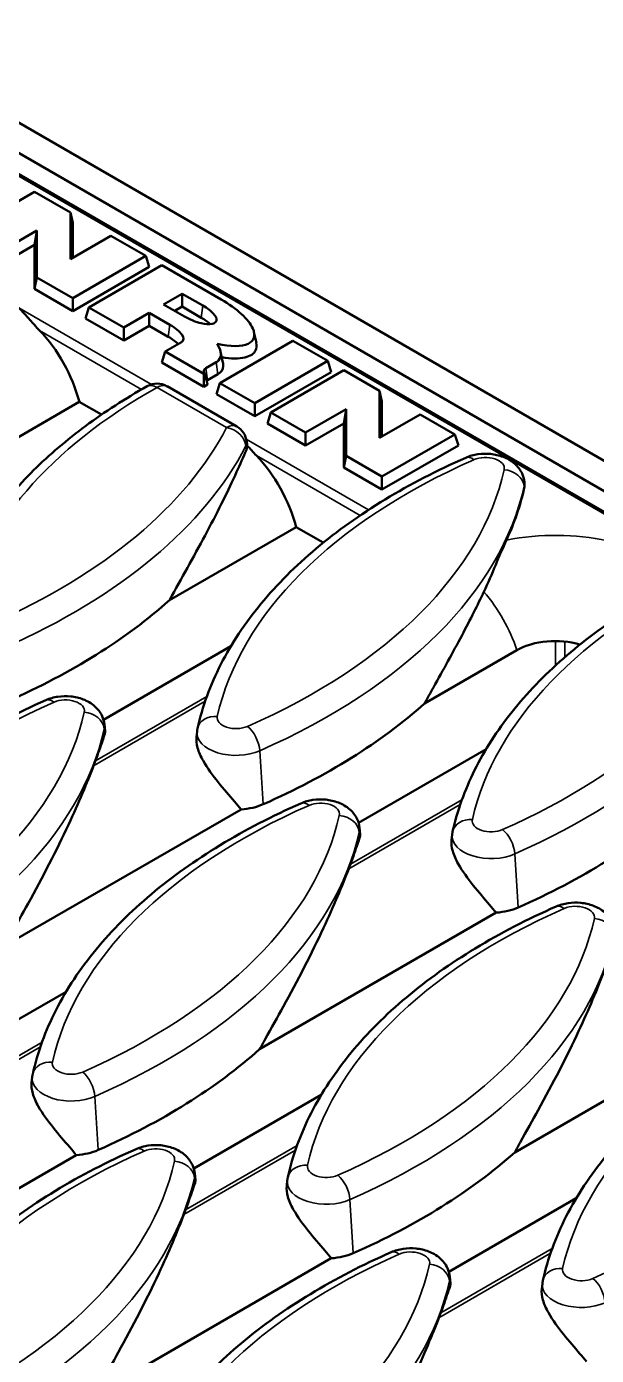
# Model space of a CAD drawing. Header units: millimetres. Extents: x 0 to 1485, y 0 to 1050.
# Drawn here: x 281.49 to 302.6, y 160.97 to 210.19 of the extents above; entities that cross this region are included whole.
import ezdxf

# ---------------------------------------------------------------- set-up
doc = ezdxf.new("R2010")
doc.units = ezdxf.units.MM
doc.header["$LTSCALE"] = 2.5
doc.layers.add('Sichtbar (ISO)', color=7, linetype='Continuous', lineweight=50)
doc.layers.add('Sichtbar schmal (ISO)', color=7, linetype='Continuous', lineweight=35)

msp = doc.modelspace()

# ---------------------------------------------------------------- linework, layer by layer
at = {"layer": 'Sichtbar (ISO)'}
for p, q in [((89.061, 317.555), (444.382, 112.41)), ((88.089, 316.993), (443.41, 111.848)), ((271.953, 210.07), (306.547, 190.098)), ((279.079, 202.51), (281.783, 204.071)), ((281.783, 204.071), (283.109, 203.305)), ((283.197, 202.918), (283.109, 203.305)), ((283.109, 203.305), (283.109, 201.571)), ((283.197, 202.918), (283.197, 201.622)), ((281.871, 202.633), (280.369, 201.766)), ((281.783, 202.102), (281.871, 202.633)), ((281.871, 200.898), (281.871, 202.633)), ((283.109, 201.571), (284.612, 202.438)), ((284.612, 202.438), (285.901, 201.694)), ((281.783, 202.102), (280.369, 201.285)), ((281.783, 200.469), (281.783, 202.102)), ((285.901, 201.694), (283.197, 200.133)), ((283.793, 199.788), (286.497, 201.349)), ((286.026, 201.285), (285.901, 201.694)), ((286.497, 201.349), (288.697, 200.079)), ((281.783, 200.469), (281.871, 200.898)), ((283.197, 200.133), (281.871, 200.898)), ((286.026, 201.285), (283.197, 199.652)), ((283.197, 199.652), (281.783, 200.469)), ((283.197, 199.652), (283.197, 200.133)), ((286.561, 199.897), (287.251, 200.296)), ((287.33, 199.453), (286.561, 199.897)), ((287.251, 199.816), (287.251, 200.296)), ((287.251, 200.296), (288.021, 199.852)), ((283.669, 199.38), (283.793, 199.788)), ((285.083, 198.564), (283.669, 199.38)), ((285.083, 199.044), (283.793, 199.788)), ((286.026, 199.588), (285.083, 199.044)), ((286.795, 199.144), (286.026, 199.588)), ((286.026, 199.108), (286.026, 199.588)), ((287.251, 199.816), (286.977, 199.657)), ((287.958, 199.407), (287.251, 199.816)), ((286.026, 199.108), (285.083, 198.564)), ((285.083, 198.564), (285.083, 199.044)), ((286.733, 198.7), (286.026, 199.108)), ((289.91, 198.874), (289.998, 198.472)), ((286.622, 198.155), (287.219, 198.5)), ((288.649, 196.985), (291.352, 198.546)), ((291.352, 198.546), (292.642, 197.802)), ((286.497, 197.747), (286.622, 198.155)), ((288.053, 197.329), (286.622, 198.155)), ((288.672, 198.146), (288.759, 197.744)), ((288.053, 196.849), (286.497, 197.747)), ((288.509, 197.756), (288.132, 197.538)), ((292.642, 197.802), (289.938, 196.241)), ((292.767, 197.393), (289.938, 195.76)), ((290.534, 195.897), (293.238, 197.458)), ((292.767, 197.393), (292.642, 197.802)), ((293.238, 197.458), (294.564, 196.692)), ((288.079, 197.345), (288.053, 197.329)), ((288.053, 196.849), (288.053, 197.329)), ((288.194, 196.931), (288.053, 196.849)), ((288.571, 197.312), (288.194, 197.094)), ((288.524, 196.577), (288.649, 196.985)), ((289.938, 196.241), (288.649, 196.985)), ((289.272, 195.376), (286.695, 196.864)), ((289.938, 195.76), (288.524, 196.577)), ((294.652, 196.305), (294.564, 196.692)), ((294.564, 196.692), (294.564, 194.957)), ((283.44, 196.289), (277.327, 192.76)), ((283.44, 196.289), (284.262, 195.815)), ((289.938, 195.76), (289.938, 196.241)), ((293.326, 196.019), (291.824, 195.152)), ((293.238, 195.488), (293.326, 196.019)), ((293.326, 194.285), (293.326, 196.019)), ((294.652, 196.305), (294.652, 195.008)), ((290.409, 195.488), (290.534, 195.897)), ((291.824, 194.672), (290.409, 195.488)), ((291.824, 195.152), (290.534, 195.897)), ((293.238, 195.488), (291.824, 194.672)), ((293.238, 193.855), (293.238, 195.488)), ((294.564, 194.957), (296.066, 195.825)), ((296.066, 195.825), (297.356, 195.08)), ((291.824, 194.672), (291.824, 195.152)), ((297.356, 195.08), (294.652, 193.519)), ((297.481, 194.672), (297.356, 195.08)), ((289.655, 194.713), (289.642, 194.818)), ((297.481, 194.672), (294.652, 193.039)), ((293.238, 193.855), (293.326, 194.285)), ((294.652, 193.519), (293.326, 194.285)), ((294.652, 193.039), (293.238, 193.855)), ((294.652, 193.039), (294.652, 193.519)), ((299.928, 193.318), (299.934, 193.265)), ((291.476, 191.65), (286.777, 188.937)), ((291.476, 191.65), (292.476, 191.073)), ((284.336, 184.515), (289.057, 187.241)), ((299.65, 187.091), (296.226, 185.115)), ((284.372, 184.337), (284.397, 184.098)), ((287.801, 184.081), (287.779, 183.877)), ((293.785, 180.693), (298.506, 183.418)), ((289.432, 181.192), (280.67, 176.133)), ((293.821, 180.514), (293.847, 180.276)), ((297.251, 180.258), (297.229, 180.054)), ((298.882, 177.369), (290.12, 172.311)), ((278.229, 171.711), (282.95, 174.437)), ((308.331, 173.547), (299.569, 168.488)), ((281.694, 171.277), (281.672, 171.072)), ((287.679, 167.888), (292.399, 170.614)), ((283.325, 168.388), (274.563, 163.329)), ((287.714, 167.71), (287.74, 167.472)), ((291.144, 167.454), (291.122, 167.25)), ((297.128, 164.066), (301.849, 166.791)), ((292.775, 164.565), (284.013, 159.506)), ((297.164, 163.887), (297.19, 163.649)), ((300.593, 163.631), (300.572, 163.427))]:
    msp.add_line(p, q, dxfattribs=at)
for centre, start, end in [((286.32, 196.214), 60, 119.4653), ((288.897, 194.726), 7.0202, 60)]:
    msp.add_arc(centre, 0.75, start, end, dxfattribs=at)
for centre, major_axis, ratio, start_param, end_param in [((280.789, 196.266), (1.71, -3.626), 0.625236, 1.29016, 2.068717), ((288.336, 197.421), (-0.288, 0), 0.57735, 5.497787, 6.757648), ((288.336, 197.012), (-0.2, 0), 0.57735, 5.497787, 5.834393), ((288.824, 191.627), (1.71, -3.626), 0.625236, 1.29016, 2.068717), ((274.693, 194.985), (25.441, 0), 0.57735, 6.02051, 6.154897), ((298.483, 193.213), (1.453, 0), 0.57735, 6.154897, 6.345089), ((265.243, 196.971), (-25.638, 0), 0.57735, 2.222684, 2.567922), ((301.064, 186.275), (-2, 0), 0.57735, 4.23271, 5.497787), ((274.693, 193.148), (-25.638, 0), 0.57735, 2.222684, 2.567922), ((259.137, 186.004), (25.441, 0), 0.57735, 6.064161, 6.076487), ((289.246, 182.139), (-1.65, 0), 0.57735, 1.683917, 2.222684), ((284.142, 189.325), (-25.638, 0), 0.57735, 2.222684, 2.567922), ((268.586, 182.181), (25.441, 0), 0.57735, 6.064161, 6.076487), ((298.695, 178.316), (-1.65, 0), 0.57735, 1.683917, 2.222684), ((268.586, 180.344), (-25.638, 0), 0.57735, 2.222684, 2.567922), ((283.139, 169.334), (-1.65, 0), 0.57735, 1.683917, 2.222684), ((278.036, 176.521), (-25.638, 0), 0.57735, 2.222684, 2.567922), ((262.479, 169.377), (25.441, 0), 0.57735, 6.064161, 6.076487), ((292.589, 165.512), (-1.65, 0), 0.57735, 1.683917, 2.222684), ((271.929, 165.554), (25.441, 0), 0.57735, 6.064161, 6.076487)]:
    msp.add_ellipse(centre, major_axis=major_axis, ratio=ratio, start_param=start_param, end_param=end_param, dxfattribs=at)
for points, knots in [([(288.021, 199.852), (288.177, 199.762), (288.312, 199.66), (288.402, 199.564), (288.494, 199.466), (288.543, 199.374), (288.52, 199.296), (288.505, 199.243), (288.444, 199.195), (288.359, 199.175), (288.244, 199.149), (288.105, 199.162), (287.955, 199.198), (287.754, 199.246), (287.527, 199.34), (287.33, 199.453)], [-1.570796, -1.570796, -1.570796, -1.570796, -0.932168, -0.932168, -0.932168, -0.277745, -0.277745, -0.277745, 0.167513, 0.167513, 0.167513, 0.766095, 0.766095, 0.766095, 1.570796, 1.570796, 1.570796, 1.570796]), ([(288.697, 200.079), (289.277, 199.745), (289.718, 199.337), (289.864, 199.011), (289.983, 198.745), (289.911, 198.544), (289.693, 198.442), (289.468, 198.336), (289.05, 198.325), (288.542, 198.433)], [1.570796, 1.570796, 1.570796, 1.570796, 2.461527, 2.461527, 2.461527, 3.189773, 3.189773, 3.189773, 3.945715, 3.945715, 3.945715, 3.945715]), ([(281.964, 198.937), (281.84, 199.065), (281.714, 199.21), (281.476, 199.479), (281.325, 199.647), (281.198, 199.769)], [0.5543837, 0.5543837, 0.5543837, 0.5543837, 0.6659011, 0.6659011, 0.8136373, 0.8136373, 0.8136373, 0.8136373]), ([(287.219, 198.5), (287.33, 198.564), (287.317, 198.669), (287.241, 198.778), (287.158, 198.896), (286.994, 199.029), (286.795, 199.144)], [0, 0, 0, 0, 0.754625, 0.754625, 0.754625, 1.570796, 1.570796, 1.570796, 1.570796]), ([(288.542, 198.433), (288.711, 198.175), (288.721, 197.956), (288.599, 197.826), (288.574, 197.8), (288.544, 197.776), (288.509, 197.756)], [2.3660499, 2.3660499, 2.3660499, 2.3660499, 3.0101547, 3.0101547, 3.0101547, 3.1415927, 3.1415927, 3.1415927, 3.1415927]), ([(289.997, 198.473), (290.019, 198.369), (290.011, 198.275), (289.971, 198.195), (289.91, 198.072), (289.773, 197.982), (289.576, 197.935), (289.354, 197.883), (289.055, 197.884), (288.717, 197.939)], [2.591618, 2.591618, 2.591618, 2.591618, 2.884889, 2.884889, 2.884889, 3.337393, 3.337393, 3.337393, 3.845079, 3.845079, 3.845079, 3.845079]), ([(288.759, 197.744), (288.769, 197.698), (288.773, 197.654), (288.771, 197.613), (288.763, 197.486), (288.695, 197.383), (288.571, 197.312)], [2.6218664, 2.6218664, 2.6218664, 2.6218664, 2.7490849, 2.7490849, 2.7490849, 3.1415927, 3.1415927, 3.1415927, 3.1415927]), ([(278.37, 188.014), (278.523, 188.698), (278.754, 189.373), (279.367, 190.692), (279.747, 191.335), (280.646, 192.579), (281.165, 193.179), (282.329, 194.329), (282.975, 194.878), (284.38, 195.918), (285.141, 196.409), (285.951, 196.867)], [2.4844831, 2.4844831, 2.4844831, 2.4844831, 2.6180719, 2.6180719, 2.7516607, 2.7516607, 2.8852495, 2.8852495, 3.0188382, 3.0188382, 3.152427, 3.152427, 3.152427, 3.152427]), ([(289.63, 194.517), (289.514, 194.245), (289.392, 193.967), (288.965, 193.032), (288.592, 192.272), (287.759, 190.696), (287.298, 189.887), (286.838, 189.049), (286.808, 188.994), (286.777, 188.937)], [1.228739, 1.228739, 1.228739, 1.228739, 1.471224, 1.471224, 2.049817, 2.049817, 2.628411, 2.628411, 2.668059, 2.668059, 2.668059, 2.668059]), ([(287.819, 184.191), (288, 185.001), (288.292, 185.798), (289.081, 187.345), (289.578, 188.094), (290.761, 189.528), (291.446, 190.212), (292.985, 191.504), (293.839, 192.111), (295.693, 193.235), (296.694, 193.753), (297.756, 194.221)], [2.4844831, 2.4844831, 2.4844831, 2.4844831, 2.6426072, 2.6426072, 2.8007312, 2.8007312, 2.9588553, 2.9588553, 3.1169793, 3.1169793, 3.2751034, 3.2751034, 3.2751034, 3.2751034]), ([(297.756, 194.221), (297.902, 194.285), (298.051, 194.325), (298.359, 194.37), (298.519, 194.374), (298.834, 194.342), (298.99, 194.308), (299.291, 194.192), (299.438, 194.112), (299.676, 193.898), (299.773, 193.78), (299.885, 193.537), (299.916, 193.43), (299.928, 193.318)], [3.275103, 3.275103, 3.275103, 3.275103, 3.678313, 3.678313, 4.097335, 4.097335, 4.515601, 4.515601, 4.926242, 4.926242, 5.237349, 5.237349, 5.435884, 5.435884, 5.435884, 5.435884]), ([(299.261, 191.171), (299.127, 190.882), (298.992, 190.559), (298.721, 189.911), (298.578, 189.567), (298.429, 189.255)], [-0.5015328, -0.5015328, -0.5015328, -0.5015328, -0.2650598, -0.2650598, 0, 0, 0, 0]), ([(297.269, 180.368), (297.442, 181.143), (297.716, 181.907), (298.454, 183.391), (298.918, 184.111), (300.019, 185.494), (300.656, 186.156), (302.087, 187.411), (302.881, 188.003), (304.606, 189.108), (305.538, 189.621), (306.529, 190.089)], [2.4844831, 2.4844831, 2.4844831, 2.4844831, 2.6358006, 2.6358006, 2.787118, 2.787118, 2.9384355, 2.9384355, 3.0897529, 3.0897529, 3.2410704, 3.2410704, 3.2410704, 3.2410704]), ([(298.429, 189.255), (298.308, 189.003), (298.184, 188.751), (297.78, 187.949), (297.449, 187.324), (296.919, 186.361), (296.737, 186.036), (296.445, 185.513), (296.334, 185.313), (296.226, 185.115)], [1.10232, 1.10232, 1.10232, 1.10232, 1.306744, 1.306744, 1.764445, 1.764445, 1.993296, 1.993296, 2.134279, 2.134279, 2.134279, 2.134279]), ([(272.263, 175.21), (272.444, 176.019), (272.735, 176.817), (273.524, 178.363), (274.022, 179.113), (275.204, 180.546), (275.89, 181.231), (277.429, 182.522), (278.283, 183.129), (280.137, 184.254), (281.138, 184.772), (282.2, 185.24)], [2.4844831, 2.4844831, 2.4844831, 2.4844831, 2.6426072, 2.6426072, 2.8007312, 2.8007312, 2.9588553, 2.9588553, 3.1169793, 3.1169793, 3.2751034, 3.2751034, 3.2751034, 3.2751034]), ([(282.2, 185.24), (282.345, 185.304), (282.495, 185.344), (282.803, 185.389), (282.962, 185.392), (283.277, 185.361), (283.434, 185.327), (283.735, 185.21), (283.882, 185.13), (284.12, 184.917), (284.216, 184.799), (284.328, 184.555), (284.36, 184.448), (284.372, 184.337)], [3.275103, 3.275103, 3.275103, 3.275103, 3.678313, 3.678313, 4.097335, 4.097335, 4.515601, 4.515601, 4.926242, 4.926242, 5.237349, 5.237349, 5.435884, 5.435884, 5.435884, 5.435884]), ([(284.397, 184.098), (284.4, 184.07), (284.398, 184.041), (284.388, 184.002), (284.385, 183.995), (284.383, 183.987)], [1.94452131, 1.94452131, 1.94452131, 1.94452131, 1.9896717, 1.9896717, 2.0005996, 2.0005996, 2.0005996, 2.0005996]), ([(287.801, 184.081), (287.802, 184.088), (287.803, 184.096), (287.805, 184.111), (287.806, 184.118), (287.808, 184.133), (287.809, 184.14), (287.812, 184.155), (287.813, 184.162), (287.816, 184.177), (287.818, 184.184), (287.819, 184.191)], [2.41809785, 2.41809785, 2.41809785, 2.41809785, 2.4313749, 2.4313749, 2.44465196, 2.44465196, 2.45792902, 2.45792902, 2.47120608, 2.47120608, 2.48448314, 2.48448314, 2.48448314, 2.48448314]), ([(284.383, 183.987), (284.355, 183.905), (284.326, 183.82), (284.221, 183.511), (284.135, 183.262), (284.036, 182.989)], [1.2694834, 1.2694834, 1.2694834, 1.2694834, 1.3818929, 1.3818929, 1.6649559, 1.6649559, 1.6649559, 1.6649559]), ([(289.432, 181.192), (289.354, 181.287), (289.272, 181.383), (288.992, 181.712), (288.786, 181.95), (288.385, 182.45), (288.188, 182.711), (287.94, 183.153), (287.865, 183.316), (287.781, 183.616), (287.766, 183.754), (287.779, 183.877)], [1.2625413, 1.2625413, 1.2625413, 1.2625413, 1.3515841, 1.3515841, 1.5621044, 1.5621044, 1.7726247, 1.7726247, 1.8811482, 1.8811482, 1.9808775, 1.9808775, 1.9808775, 1.9808775]), ([(283.97, 182.812), (283.731, 182.193), (283.416, 181.436), (282.599, 179.682), (282.072, 178.667), (281.337, 177.334), (281.106, 176.924), (280.805, 176.38), (280.737, 176.257), (280.67, 176.133)], [5.610352, 5.610352, 5.610352, 5.610352, 6.256852, 6.256852, 7.009099, 7.009099, 7.296608, 7.296608, 7.380319, 7.380319, 7.380319, 7.380319]), ([(281.713, 171.387), (281.894, 172.197), (282.185, 172.994), (282.974, 174.541), (283.471, 175.29), (284.654, 176.724), (285.339, 177.408), (286.878, 178.699), (287.732, 179.306), (289.587, 180.431), (290.587, 180.949), (291.649, 181.417)], [2.4844831, 2.4844831, 2.4844831, 2.4844831, 2.6426072, 2.6426072, 2.8007312, 2.8007312, 2.9588553, 2.9588553, 3.1169793, 3.1169793, 3.2751034, 3.2751034, 3.2751034, 3.2751034]), ([(291.649, 181.417), (291.795, 181.481), (291.944, 181.521), (292.253, 181.566), (292.412, 181.57), (292.727, 181.538), (292.883, 181.504), (293.184, 181.388), (293.331, 181.307), (293.569, 181.094), (293.666, 180.976), (293.778, 180.733), (293.809, 180.626), (293.821, 180.514)], [3.275103, 3.275103, 3.275103, 3.275103, 3.678313, 3.678313, 4.097335, 4.097335, 4.515601, 4.515601, 4.926242, 4.926242, 5.237349, 5.237349, 5.435884, 5.435884, 5.435884, 5.435884]), ([(293.832, 180.164), (293.805, 180.083), (293.776, 179.997), (293.671, 179.689), (293.584, 179.439), (293.485, 179.167)], [1.2694834, 1.2694834, 1.2694834, 1.2694834, 1.3818929, 1.3818929, 1.6649559, 1.6649559, 1.6649559, 1.6649559]), ([(293.846, 180.276), (293.85, 180.248), (293.847, 180.218), (293.837, 180.18), (293.835, 180.172), (293.832, 180.164)], [1.94452131, 1.94452131, 1.94452131, 1.94452131, 1.9896717, 1.9896717, 2.0005996, 2.0005996, 2.0005996, 2.0005996]), ([(297.251, 180.258), (297.252, 180.266), (297.252, 180.273), (297.254, 180.288), (297.255, 180.295), (297.258, 180.31), (297.259, 180.317), (297.262, 180.332), (297.263, 180.339), (297.266, 180.354), (297.267, 180.361), (297.269, 180.368)], [2.41809785, 2.41809785, 2.41809785, 2.41809785, 2.4313749, 2.4313749, 2.44465196, 2.44465196, 2.45792902, 2.45792902, 2.47120608, 2.47120608, 2.48448314, 2.48448314, 2.48448314, 2.48448314]), ([(298.882, 177.369), (298.803, 177.465), (298.722, 177.561), (298.442, 177.889), (298.235, 178.127), (297.834, 178.628), (297.637, 178.888), (297.39, 179.331), (297.315, 179.494), (297.23, 179.793), (297.216, 179.932), (297.229, 180.054)], [1.2625413, 1.2625413, 1.2625413, 1.2625413, 1.3515841, 1.3515841, 1.5621044, 1.5621044, 1.7726247, 1.7726247, 1.8811482, 1.8811482, 1.9808775, 1.9808775, 1.9808775, 1.9808775]), ([(293.419, 178.99), (293.18, 178.37), (292.866, 177.614), (292.048, 175.859), (291.521, 174.844), (290.787, 173.511), (290.556, 173.101), (290.255, 172.558), (290.187, 172.434), (290.12, 172.311)], [5.610352, 5.610352, 5.610352, 5.610352, 6.256852, 6.256852, 7.009099, 7.009099, 7.296608, 7.296608, 7.380319, 7.380319, 7.380319, 7.380319]), ([(301.099, 177.594), (301.244, 177.658), (301.394, 177.698), (301.702, 177.743), (301.861, 177.747), (302.176, 177.716), (302.333, 177.681), (302.634, 177.565), (302.781, 177.485), (303.019, 177.271), (303.115, 177.153), (303.228, 176.91), (303.259, 176.803), (303.271, 176.692)], [3.275103, 3.275103, 3.275103, 3.275103, 3.678313, 3.678313, 4.097335, 4.097335, 4.515601, 4.515601, 4.926242, 4.926242, 5.237349, 5.237349, 5.435884, 5.435884, 5.435884, 5.435884]), ([(291.162, 167.564), (291.343, 168.374), (291.634, 169.171), (292.423, 170.718), (292.921, 171.467), (294.103, 172.901), (294.789, 173.585), (296.328, 174.877), (297.182, 175.484), (299.036, 176.608), (300.037, 177.126), (301.099, 177.594)], [2.4844831, 2.4844831, 2.4844831, 2.4844831, 2.6426072, 2.6426072, 2.8007312, 2.8007312, 2.9588553, 2.9588553, 3.1169793, 3.1169793, 3.2751034, 3.2751034, 3.2751034, 3.2751034]), ([(302.869, 175.167), (302.63, 174.547), (302.315, 173.791), (301.498, 172.036), (300.971, 171.022), (300.236, 169.689), (300.005, 169.278), (299.704, 168.735), (299.636, 168.612), (299.569, 168.488)], [5.610352, 5.610352, 5.610352, 5.610352, 6.256852, 6.256852, 7.009099, 7.009099, 7.296608, 7.296608, 7.380319, 7.380319, 7.380319, 7.380319]), ([(300.612, 163.741), (300.793, 164.551), (301.084, 165.349), (301.873, 166.895), (302.37, 167.644), (303.553, 169.078), (304.238, 169.763), (305.777, 171.054), (306.631, 171.661), (308.486, 172.786), (309.486, 173.304), (310.548, 173.771)], [2.4844831, 2.4844831, 2.4844831, 2.4844831, 2.6426072, 2.6426072, 2.8007312, 2.8007312, 2.9588553, 2.9588553, 3.1169793, 3.1169793, 3.2751034, 3.2751034, 3.2751034, 3.2751034]), ([(281.694, 171.277), (281.695, 171.284), (281.696, 171.292), (281.698, 171.306), (281.699, 171.314), (281.701, 171.329), (281.703, 171.336), (281.705, 171.351), (281.707, 171.358), (281.709, 171.372), (281.711, 171.38), (281.713, 171.387)], [2.41809785, 2.41809785, 2.41809785, 2.41809785, 2.4313749, 2.4313749, 2.44465196, 2.44465196, 2.45792902, 2.45792902, 2.47120608, 2.47120608, 2.48448314, 2.48448314, 2.48448314, 2.48448314]), ([(283.325, 168.388), (283.247, 168.483), (283.166, 168.579), (282.885, 168.908), (282.679, 169.146), (282.278, 169.646), (282.081, 169.907), (281.833, 170.349), (281.758, 170.512), (281.674, 170.812), (281.66, 170.95), (281.673, 171.072)], [1.2625413, 1.2625413, 1.2625413, 1.2625413, 1.3515841, 1.3515841, 1.5621044, 1.5621044, 1.7726247, 1.7726247, 1.8811482, 1.8811482, 1.9808775, 1.9808775, 1.9808775, 1.9808775]), ([(275.606, 158.583), (275.787, 159.393), (276.078, 160.19), (276.867, 161.737), (277.364, 162.486), (278.547, 163.919), (279.232, 164.604), (280.772, 165.895), (281.625, 166.502), (283.48, 167.627), (284.48, 168.145), (285.543, 168.613)], [2.4844831, 2.4844831, 2.4844831, 2.4844831, 2.6426072, 2.6426072, 2.8007312, 2.8007312, 2.9588553, 2.9588553, 3.1169793, 3.1169793, 3.2751034, 3.2751034, 3.2751034, 3.2751034]), ([(285.543, 168.613), (285.688, 168.677), (285.837, 168.717), (286.146, 168.762), (286.305, 168.765), (286.62, 168.734), (286.776, 168.7), (287.078, 168.584), (287.224, 168.503), (287.462, 168.29), (287.559, 168.172), (287.671, 167.929), (287.702, 167.822), (287.714, 167.71)], [3.275103, 3.275103, 3.275103, 3.275103, 3.678313, 3.678313, 4.097335, 4.097335, 4.515601, 4.515601, 4.926242, 4.926242, 5.237349, 5.237349, 5.435884, 5.435884, 5.435884, 5.435884]), ([(287.725, 167.36), (287.654, 167.148), (287.571, 166.902), (287.449, 166.557), (287.414, 166.461), (287.379, 166.362)], [1.2744847, 1.2744847, 1.2744847, 1.2744847, 1.5601918, 1.5601918, 1.6631773, 1.6631773, 1.6631773, 1.6631773]), ([(287.74, 167.471), (287.743, 167.444), (287.74, 167.414), (287.73, 167.376), (287.728, 167.368), (287.725, 167.36)], [1.94452131, 1.94452131, 1.94452131, 1.94452131, 1.9896717, 1.9896717, 2.0005996, 2.0005996, 2.0005996, 2.0005996]), ([(291.144, 167.454), (291.145, 167.461), (291.146, 167.469), (291.148, 167.484), (291.149, 167.491), (291.151, 167.506), (291.152, 167.513), (291.155, 167.528), (291.156, 167.535), (291.159, 167.55), (291.161, 167.557), (291.162, 167.564)], [2.41809785, 2.41809785, 2.41809785, 2.41809785, 2.4313749, 2.4313749, 2.44465196, 2.44465196, 2.45792902, 2.45792902, 2.47120608, 2.47120608, 2.48448314, 2.48448314, 2.48448314, 2.48448314]), ([(292.775, 164.565), (292.697, 164.66), (292.615, 164.756), (292.335, 165.085), (292.129, 165.323), (291.728, 165.823), (291.53, 166.084), (291.283, 166.527), (291.208, 166.689), (291.123, 166.989), (291.109, 167.127), (291.122, 167.25)], [1.2625413, 1.2625413, 1.2625413, 1.2625413, 1.3515841, 1.3515841, 1.5621044, 1.5621044, 1.7726247, 1.7726247, 1.8811482, 1.8811482, 1.9808775, 1.9808775, 1.9808775, 1.9808775]), ([(287.312, 166.185), (287.073, 165.566), (286.759, 164.809), (285.942, 163.055), (285.414, 162.04), (284.68, 160.707), (284.449, 160.297), (284.148, 159.754), (284.08, 159.63), (284.013, 159.506)], [5.610352, 5.610352, 5.610352, 5.610352, 6.256852, 6.256852, 7.009099, 7.009099, 7.296608, 7.296608, 7.380319, 7.380319, 7.380319, 7.380319]), ([(294.992, 164.79), (295.137, 164.854), (295.287, 164.894), (295.595, 164.939), (295.754, 164.943), (296.07, 164.911), (296.226, 164.877), (296.527, 164.761), (296.674, 164.681), (296.912, 164.467), (297.008, 164.349), (297.121, 164.106), (297.152, 163.999), (297.164, 163.887)], [3.275103, 3.275103, 3.275103, 3.275103, 3.678313, 3.678313, 4.097335, 4.097335, 4.515601, 4.515601, 4.926242, 4.926242, 5.237349, 5.237349, 5.435884, 5.435884, 5.435884, 5.435884]), ([(285.055, 154.76), (285.236, 155.57), (285.528, 156.367), (286.316, 157.914), (286.814, 158.663), (287.997, 160.097), (288.682, 160.781), (290.221, 162.073), (291.075, 162.68), (292.929, 163.804), (293.93, 164.322), (294.992, 164.79)], [2.4844831, 2.4844831, 2.4844831, 2.4844831, 2.6426072, 2.6426072, 2.8007312, 2.8007312, 2.9588553, 2.9588553, 3.1169793, 3.1169793, 3.2751034, 3.2751034, 3.2751034, 3.2751034]), ([(297.175, 163.538), (297.103, 163.325), (297.02, 163.08), (296.898, 162.734), (296.864, 162.639), (296.828, 162.54)], [1.2744847, 1.2744847, 1.2744847, 1.2744847, 1.5601918, 1.5601918, 1.6631773, 1.6631773, 1.6631773, 1.6631773]), ([(297.189, 163.649), (297.192, 163.621), (297.19, 163.591), (297.18, 163.553), (297.178, 163.545), (297.175, 163.538)], [1.94452131, 1.94452131, 1.94452131, 1.94452131, 1.9896717, 1.9896717, 2.0005996, 2.0005996, 2.0005996, 2.0005996]), ([(302.224, 160.743), (302.146, 160.838), (302.065, 160.934), (301.784, 161.263), (301.578, 161.5), (301.177, 162.001), (300.98, 162.261), (300.732, 162.704), (300.658, 162.867), (300.573, 163.167), (300.559, 163.305), (300.572, 163.427)], [1.2625413, 1.2625413, 1.2625413, 1.2625413, 1.3515841, 1.3515841, 1.5621044, 1.5621044, 1.7726247, 1.7726247, 1.8811482, 1.8811482, 1.9808775, 1.9808775, 1.9808775, 1.9808775]), ([(300.593, 163.631), (300.594, 163.639), (300.595, 163.646), (300.597, 163.661), (300.598, 163.668), (300.6, 163.683), (300.602, 163.691), (300.604, 163.705), (300.606, 163.713), (300.608, 163.727), (300.61, 163.734), (300.612, 163.741)], [2.41809785, 2.41809785, 2.41809785, 2.41809785, 2.4313749, 2.4313749, 2.44465196, 2.44465196, 2.45792902, 2.45792902, 2.47120608, 2.47120608, 2.48448314, 2.48448314, 2.48448314, 2.48448314]), ([(296.762, 162.363), (296.523, 161.743), (296.208, 160.987), (295.391, 159.232), (294.864, 158.218), (294.129, 156.884), (293.899, 156.474), (293.598, 155.931), (293.529, 155.807), (293.462, 155.684)], [5.610352, 5.610352, 5.610352, 5.610352, 6.256852, 6.256852, 7.009099, 7.009099, 7.296608, 7.296608, 7.380319, 7.380319, 7.380319, 7.380319])]:
    msp.add_open_spline(points, degree=3, knots=knots, dxfattribs=at)
for points, degree in [([(288.292, 199.165), (288.208, 199.246), (288.091, 199.331), (287.958, 199.407)], 3), ([(287.094, 198.428), (287.009, 198.518), (286.881, 198.614), (286.733, 198.7)], 3), ([(288.194, 196.931), (288.142, 197.103), (288.079, 197.345)], 2), ([(289.657, 194.62), (289.653, 194.585), (289.645, 194.55), (289.63, 194.517)], 3), ([(289.659, 194.674), (289.658, 194.687), (289.656, 194.7), (289.655, 194.713)], 3), ([(289.659, 194.674), (289.659, 194.656), (289.659, 194.638), (289.657, 194.62)], 3), ([(289.999, 194.298), (289.88, 194.421), (289.767, 194.551), (289.659, 194.674)], 3)]:
    msp.add_open_spline(points, degree=degree, dxfattribs=at)
at = {"layer": 'Sichtbar schmal (ISO)'}
for p, q in [((271.962, 209.981), (306.466, 190.06)), ((287.958, 199.407), (288.021, 199.852)), ((286.109, 196.934), (281.198, 199.769)), ((281.964, 198.937), (285.749, 196.752)), ((286.733, 198.7), (286.795, 199.144)), ((288.194, 197.094), (288.132, 197.538)), ((288.571, 197.312), (288.509, 197.756)), ((286.32, 196.826), (288.897, 195.338)), ((294.154, 192.289), (289.626, 194.903)), ((289.999, 194.298), (293.84, 192.08)), ((299.919, 193.16), (299.925, 193.106)), ((301.078, 187.43), (301.078, 186.52)), ((301.431, 186.836), (301.431, 187.41)), ((288.103, 185.199), (283.97, 182.812)), ((284.036, 182.989), (288.165, 185.373)), ((284.363, 184.178), (284.383, 183.987)), ((290.124, 183.365), (290.247, 181.381)), ((297.553, 181.376), (293.419, 178.99)), ((293.485, 179.167), (297.614, 181.55)), ((293.812, 180.356), (293.832, 180.164)), ((299.574, 179.542), (299.696, 177.559)), ((281.997, 172.395), (277.863, 170.008)), ((277.929, 170.185), (282.058, 172.569)), ((284.017, 170.561), (284.14, 168.577)), ((291.446, 168.572), (287.312, 166.185)), ((287.379, 166.362), (291.507, 168.746)), ((287.705, 167.551), (287.725, 167.36)), ((293.467, 166.738), (293.59, 164.755)), ((296.828, 162.54), (300.957, 164.923)), ((300.896, 164.749), (296.762, 162.363)), ((297.155, 163.729), (297.175, 163.538))]:
    msp.add_line(p, q, dxfattribs=at)
for centre, major_axis, ratio, start_param, end_param in [((286.32, 196.214), (-0.369, 0.653), 0.571061, 5.503146, 6.283185), ((286.32, 196.214), (0.375, 0.65), 0.57735, 0, 0.785398), ((303.587, 186.639), (-24.688, 0), 0.57735, 5.486953, 6.154897), ((288.897, 194.726), (0.375, 0.65), 0.57735, 0, 0.785398), ((265.243, 199.42), (24.688, 0), 0.57735, 5.364276, 5.992751), ((288.897, 194.726), (0.666, -0.345), 0.782301, 0.472064, 1.955594), ((265.243, 198.861), (25.435, 0), 0.57735, 5.364276, 5.992751), ((288.897, 194.726), (0.744, 0.092), 0.594649, 5.923152, 6.283185), ((313.037, 182.816), (-24.688, 0), 0.57735, 5.364276, 6.154897), ((298.059, 193.535), (-0.302, 0.686), 0.495359, 5.556196, 6.283185), ((298.483, 193.826), (0.7, 0), 0.57735, 6.154897, 8.505869), ((274.693, 195.597), (24.688, 0), 0.57735, 5.364276, 6.154897), ((299.178, 193.162), (0.732, -0.164), 0.809787, 0.26626, 1.74979), ((274.693, 195.038), (25.435, 0), 0.57735, 5.364276, 6.154897), ((298.483, 193.267), (1.447, 0), 0.57735, 6.154897, 6.345089), ((301.064, 188.112), (-5.597, 0), 0.57735, 3.679489, 5.040429), ((322.486, 178.994), (-24.688, 0), 0.57735, 5.398309, 6.154897), ((297.107, 187.131), (2, -3.464), 0.57735, 1.238215, 1.869855), ((284.142, 191.775), (24.688, 0), 0.57735, 5.364276, 6.096379), ((284.142, 191.216), (25.435, 0), 0.57735, 5.364276, 6.096379), ((297.48, 173.835), (-24.688, 0), 0.57735, 5.364276, 6.154897), ((282.502, 184.553), (-0.302, 0.686), 0.495359, 5.556196, 6.283185), ((282.927, 184.844), (0.7, 0), 0.57735, 6.154897, 8.505869), ((259.137, 186.616), (24.688, 0), 0.57735, 5.364276, 6.154897), ((283.622, 184.18), (0.732, -0.164), 0.809787, 0.26626, 1.74979), ((288.551, 184.027), (-0.732, 0.164), 0.809787, 4.891383, 6.283185), ((289.246, 184.588), (-0.7, 0), 0.57735, 6.154897, 8.505869), ((259.137, 186.057), (25.435, 0), 0.57735, 5.364276, 6.154897), ((282.927, 184.285), (1.447, 0), 0.57735, 6.154897, 6.345089), ((289.671, 183.654), (0.302, -0.686), 0.495359, 0.931074, 2.414604), ((289.246, 184.029), (-1.447, 0), 0.57735, 6.221282, 8.505869), ((306.93, 170.012), (-24.688, 0), 0.57735, 5.364276, 6.154897), ((291.952, 180.731), (-0.302, 0.686), 0.495359, 5.556196, 6.283185), ((292.377, 181.022), (0.7, 0), 0.57735, 6.154897, 8.505869), ((268.586, 182.793), (24.688, 0), 0.57735, 5.364276, 6.154897), ((293.071, 180.357), (0.732, -0.164), 0.809787, 0.26626, 1.74979), ((298.001, 180.205), (-0.732, 0.164), 0.809787, 4.891383, 6.283185), ((298.695, 180.765), (-0.7, 0), 0.57735, 6.154897, 8.505869), ((268.586, 182.234), (25.435, 0), 0.57735, 5.364276, 6.154897), ((292.377, 180.463), (1.447, 0), 0.57735, 6.154897, 6.345089), ((298.695, 180.206), (-1.447, 0), 0.57735, 6.221282, 8.505869), ((299.12, 179.832), (0.302, -0.686), 0.495359, 0.931074, 2.414604), ((316.379, 166.189), (-24.688, 0), 0.57735, 5.364276, 6.154897), ((301.401, 176.908), (-0.302, 0.686), 0.495359, 5.556196, 6.283185), ((301.826, 177.199), (0.7, 0), 0.57735, 6.154897, 8.505869), ((278.036, 178.971), (24.688, 0), 0.57735, 5.364276, 6.154897), ((302.521, 176.535), (0.732, -0.164), 0.809787, 0.26626, 1.74979), ((278.036, 178.412), (25.435, 0), 0.57735, 5.364276, 6.154897), ((325.829, 162.367), (-24.688, 0), 0.57735, 5.364276, 6.154897), ((287.485, 175.148), (24.688, 0), 0.57735, 5.364276, 6.154897), ((282.445, 171.223), (-0.732, 0.164), 0.809787, 4.891383, 6.283185), ((283.139, 171.784), (-0.7, 0), 0.57735, 6.154897, 8.505869), ((283.564, 170.85), (0.302, -0.686), 0.495359, 0.931074, 2.414604), ((283.139, 171.225), (-1.447, 0), 0.57735, 6.221282, 8.505869), ((300.823, 157.208), (-24.688, 0), 0.57735, 5.364276, 6.154897), ((285.845, 167.926), (-0.302, 0.686), 0.495359, 5.556196, 6.283185), ((286.27, 168.217), (0.7, 0), 0.57735, 6.154897, 8.505869), ((262.479, 169.989), (24.688, 0), 0.57735, 5.364276, 6.154897), ((286.964, 167.553), (0.732, -0.164), 0.809787, 0.26626, 1.74979), ((291.894, 167.401), (-0.732, 0.164), 0.809787, 4.891383, 6.283185), ((292.589, 167.961), (-0.7, 0), 0.57735, 6.154897, 8.505869), ((262.479, 169.43), (25.435, 0), 0.57735, 5.364276, 6.154897), ((286.27, 167.658), (1.447, 0), 0.57735, 6.154897, 6.345089), ((292.589, 167.402), (-1.447, 0), 0.57735, 6.221282, 8.505869), ((293.013, 167.028), (-0.302, 0.686), 0.495359, 4.072667, 5.556196), ((310.272, 153.385), (-24.688, 0), 0.57735, 5.364276, 6.154897), ((295.294, 164.104), (-0.302, 0.686), 0.495359, 5.556196, 6.283185), ((295.719, 164.395), (0.7, 0), 0.57735, 6.154897, 8.505869), ((271.929, 166.167), (24.688, 0), 0.57735, 5.364276, 6.154897), ((296.414, 163.731), (0.732, -0.164), 0.809787, 0.26626, 1.74979), ((301.344, 163.578), (-0.732, 0.164), 0.809787, 4.891383, 6.283185), ((302.038, 164.139), (-0.7, 0), 0.57735, 6.154897, 8.505869), ((271.929, 165.608), (25.435, 0), 0.57735, 5.364276, 6.154897), ((295.719, 163.836), (1.447, 0), 0.57735, 6.154897, 6.345089), ((302.038, 163.58), (-1.447, 0), 0.57735, 6.221282, 8.505869), ((302.463, 163.205), (0.302, -0.686), 0.495359, 0.931074, 2.414604)]:
    msp.add_ellipse(centre, major_axis=major_axis, ratio=ratio, start_param=start_param, end_param=end_param, dxfattribs=at)
msp.add_open_spline([(289.613, 194.656), (289.619, 194.61), (289.625, 194.563), (289.63, 194.517)], degree=3, dxfattribs=at)

doc.saveas('drawing.dxf')
